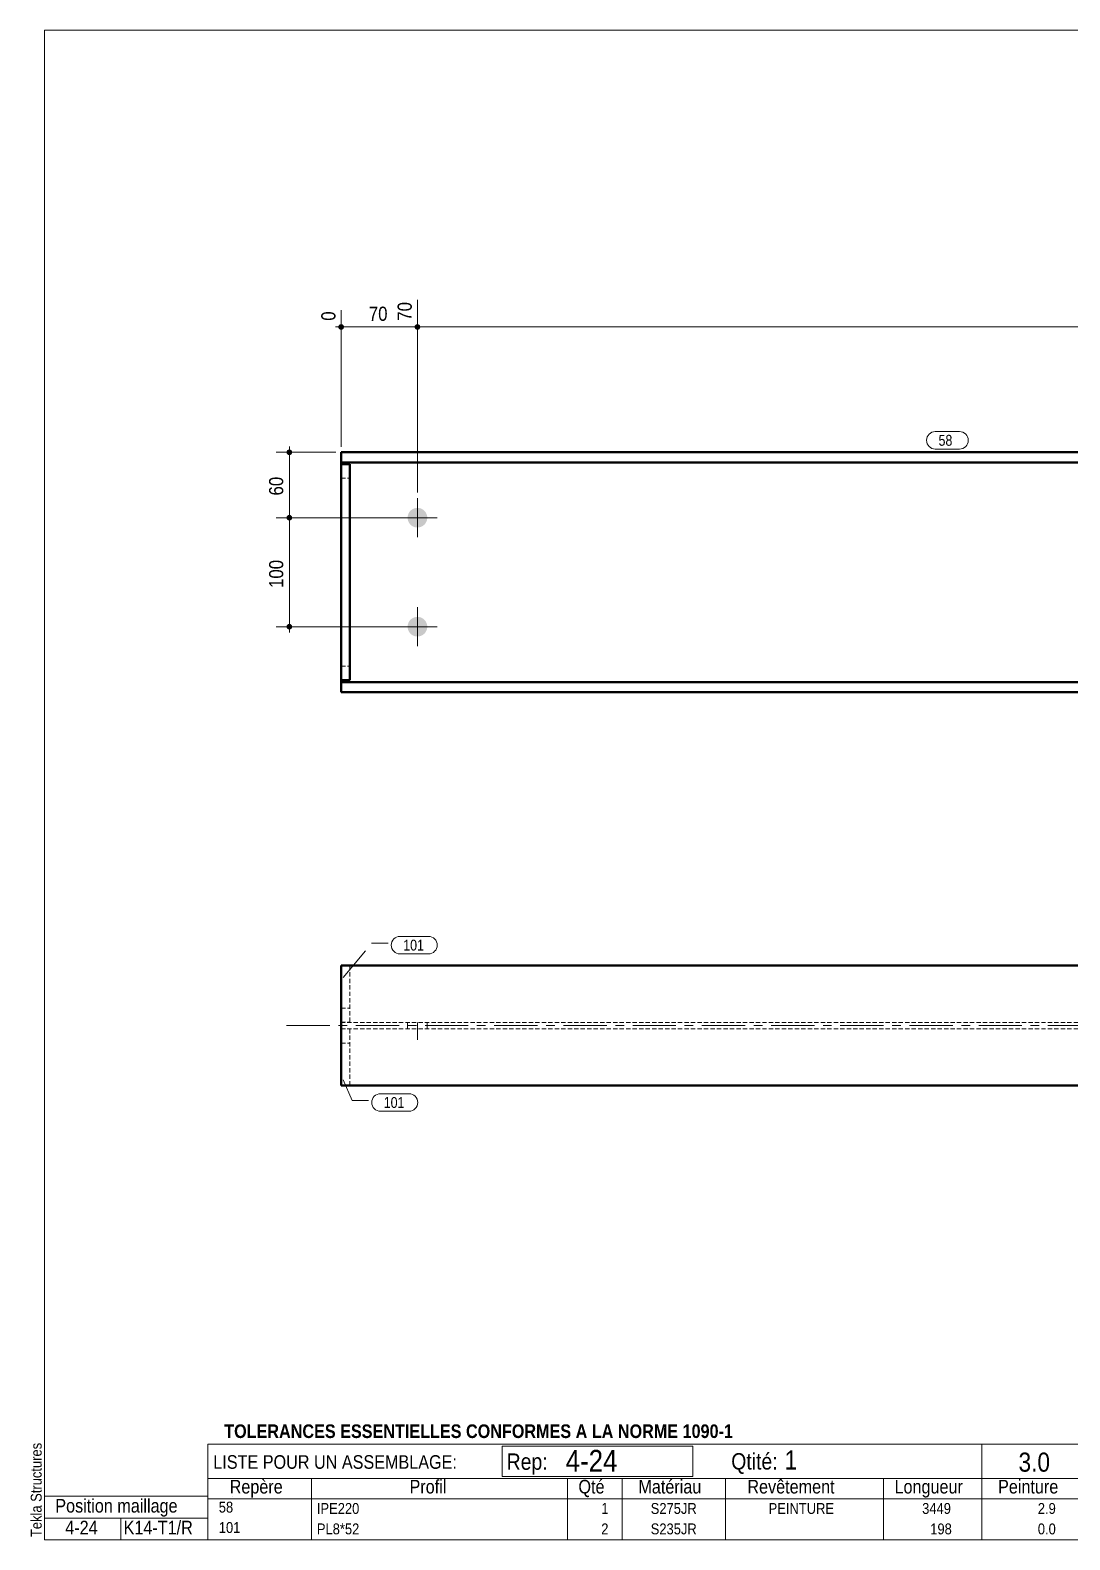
# Model space of a CAD drawing. Header units: millimetres. Extents: x 2 to 410, y 5 to 282.
# Drawn here: x 2.4 to 193.2, y 5 to 282 of the extents above; entities that cross this region are included whole.
import ezdxf

# ---------------------------------------------------------------- set-up
doc = ezdxf.new("R2010")
doc.units = ezdxf.units.MM
for name, pattern in [('AXES', [12.7, 7.9375, -1.5875, 1.5875, -1.5875]), ('CACHE2', [1.190625, 0.79375, -0.396875]), ('INTERROMPUX2', [9.525, 6.35, -3.175])]:
    doc.linetypes.add(name, pattern=pattern)
for name, color, linetype, lineweight in [('Autre type objet', 1, 'Continuous', 0), ('Axe', 1, 'Continuous', 0), ('Boulon', 7, 'Continuous', 0), ('Cache', 7, 'Continuous', 0), ('Cotation', 7, 'Continuous', 0), ('Feuille dessin', 5, 'Continuous', 0), ('Piece', 2, 'Continuous', 0), ('Repère pièce', 3, 'Continuous', 0)]:
    doc.layers.add(name, color=color, linetype=linetype, lineweight=lineweight)
doc.styles.add('ARIAL', font='ARIAL.TTF')
doc.styles.add('ARIAL_BOLD', font='ARIALBD.TTF')
doc.styles.add('ARIAL_NARROW', font='ARIAL.TTF')
doc.styles.add('COMIC_SANS_MS', font='COMIC.TTF')

# ---------------------------------------------------------------- blocks, each defined once
blk = doc.blocks.new('*A2')
at = {"layer": 'Boulon'}
for points in [[(75.25, 192.5), (75.25, 192.46), (75.25, 192.41), (75.25, 192.37), (75.24, 192.33), (75.24, 192.28), (75.23, 192.24), (75.22, 192.19), (75.21, 192.15), (75.2, 192.11), (75.19, 192.07), (75.18, 192.02), (75.16, 191.98), (75.15, 191.94), (75.13, 191.9), (75.12, 191.86), (75.1, 191.82), (75.08, 191.78), (75.06, 191.74), (75.04, 191.7), (75.02, 191.66), (75, 191.62), (74.98, 191.58), (74.95, 191.55), (74.93, 191.51), (74.9, 191.47), (74.87, 191.44), (74.85, 191.4), (74.82, 191.37), (74.79, 191.34), (74.76, 191.3), (74.73, 191.27), (74.7, 191.24), (74.66, 191.21), (74.63, 191.18), (74.6, 191.15), (74.56, 191.13), (74.53, 191.1), (74.49, 191.07), (74.45, 191.05), (74.42, 191.02), (74.38, 191), (74.34, 190.98), (74.3, 190.96), (74.26, 190.94), (74.22, 190.92), (74.18, 190.9), (74.14, 190.88), (74.1, 190.87), (74.06, 190.85), (74.02, 190.84), (73.98, 190.82), (73.93, 190.81), (73.89, 190.8), (73.85, 190.79), (73.81, 190.78), (73.76, 190.77), (73.72, 190.77), (73.67, 190.76), (73.63, 190.75), (73.59, 190.75), (73.54, 190.75), (73.5, 190.75), (73.45, 190.75), (73.41, 190.75), (73.37, 190.75), (73.32, 190.75), (73.28, 190.75), (73.23, 190.76), (73.19, 190.77), (73.15, 190.77), (73.1, 190.78), (73.06, 190.79), (73.02, 190.8), (72.97, 190.81), (72.93, 190.82), (72.89, 190.84), (72.85, 190.85), (72.81, 190.87), (72.77, 190.88), (72.73, 190.9), (72.69, 190.92), (72.65, 190.94), (72.61, 190.96), (72.57, 190.98), (72.53, 191), (72.49, 191.02), (72.45, 191.05), (72.42, 191.07), (72.38, 191.1), (72.35, 191.13), (72.31, 191.15), (72.28, 191.18), (72.25, 191.21), (72.21, 191.24), (72.18, 191.27), (72.15, 191.3), (72.12, 191.34), (72.09, 191.37), (72.06, 191.4), (72.04, 191.44), (72.01, 191.47), (71.98, 191.51), (71.96, 191.55), (71.93, 191.58), (71.91, 191.62), (71.89, 191.66), (71.87, 191.7), (71.85, 191.74), (71.83, 191.78), (71.81, 191.82), (71.79, 191.86), (71.78, 191.9), (71.76, 191.94), (71.75, 191.98), (71.73, 192.02), (71.72, 192.07), (71.71, 192.11), (71.7, 192.15), (71.69, 192.19), (71.68, 192.24), (71.67, 192.28), (71.67, 192.33), (71.66, 192.37), (71.66, 192.41), (71.66, 192.46), (71.66, 192.5), (71.65, 192.55), (71.66, 192.59), (71.66, 192.63), (71.66, 192.68), (71.66, 192.72), (71.67, 192.77), (71.67, 192.81), (71.68, 192.85), (71.69, 192.9), (71.7, 192.94), (71.71, 192.98), (71.72, 193.03), (71.73, 193.07), (71.75, 193.11), (71.76, 193.15), (71.78, 193.19), (71.79, 193.23), (71.81, 193.28), (71.83, 193.32), (71.85, 193.35), (71.87, 193.39), (71.89, 193.43), (71.91, 193.47), (71.93, 193.51), (71.96, 193.55), (71.98, 193.58), (72.01, 193.62), (72.04, 193.65), (72.06, 193.69), (72.09, 193.72), (72.12, 193.75), (72.15, 193.79), (72.18, 193.82), (72.21, 193.85), (72.25, 193.88), (72.28, 193.91), (72.31, 193.94), (72.35, 193.96), (72.38, 193.99), (72.42, 194.02), (72.45, 194.04), (72.49, 194.07), (72.53, 194.09), (72.57, 194.11), (72.61, 194.13), (72.65, 194.15), (72.69, 194.17), (72.73, 194.19), (72.77, 194.21), (72.81, 194.23), (72.85, 194.24), (72.89, 194.25), (72.93, 194.27), (72.97, 194.28), (73.02, 194.29), (73.06, 194.3), (73.1, 194.31), (73.15, 194.32), (73.19, 194.33), (73.23, 194.33), (73.28, 194.34), (73.32, 194.34), (73.37, 194.34), (73.41, 194.35), (73.45, 194.35), (73.5, 194.35), (73.54, 194.34), (73.59, 194.34), (73.63, 194.34), (73.67, 194.33), (73.72, 194.33), (73.76, 194.32), (73.81, 194.31), (73.85, 194.3), (73.89, 194.29), (73.93, 194.28), (73.98, 194.27), (74.02, 194.25), (74.06, 194.24), (74.1, 194.23), (74.14, 194.21), (74.18, 194.19), (74.22, 194.17), (74.26, 194.15), (74.3, 194.13), (74.34, 194.11), (74.38, 194.09), (74.42, 194.07), (74.45, 194.04), (74.49, 194.02), (74.53, 193.99), (74.56, 193.96), (74.6, 193.94), (74.63, 193.91), (74.66, 193.88), (74.7, 193.85), (74.73, 193.82), (74.76, 193.79), (74.79, 193.75), (74.82, 193.72), (74.85, 193.69), (74.87, 193.65), (74.9, 193.62), (74.93, 193.58), (74.95, 193.55), (74.98, 193.51), (75, 193.47), (75.02, 193.43), (75.04, 193.39), (75.06, 193.35), (75.08, 193.32), (75.1, 193.28), (75.12, 193.23), (75.13, 193.19), (75.15, 193.15), (75.16, 193.11), (75.18, 193.07), (75.19, 193.03), (75.2, 192.98), (75.21, 192.94), (75.22, 192.9), (75.23, 192.85), (75.24, 192.81), (75.24, 192.77), (75.25, 192.72), (75.25, 192.68), (75.25, 192.63), (75.25, 192.59), (75.25, 192.55)], [(75.25, 172.5), (75.25, 172.46), (75.25, 172.41), (75.25, 172.37), (75.24, 172.33), (75.24, 172.28), (75.23, 172.24), (75.22, 172.19), (75.21, 172.15), (75.2, 172.11), (75.19, 172.07), (75.18, 172.02), (75.16, 171.98), (75.15, 171.94), (75.13, 171.9), (75.12, 171.86), (75.1, 171.82), (75.08, 171.78), (75.06, 171.74), (75.04, 171.7), (75.02, 171.66), (75, 171.62), (74.98, 171.58), (74.95, 171.55), (74.93, 171.51), (74.9, 171.47), (74.87, 171.44), (74.85, 171.4), (74.82, 171.37), (74.79, 171.34), (74.76, 171.3), (74.73, 171.27), (74.7, 171.24), (74.66, 171.21), (74.63, 171.18), (74.6, 171.15), (74.56, 171.13), (74.53, 171.1), (74.49, 171.07), (74.45, 171.05), (74.42, 171.02), (74.38, 171), (74.34, 170.98), (74.3, 170.96), (74.26, 170.94), (74.22, 170.92), (74.18, 170.9), (74.14, 170.88), (74.1, 170.87), (74.06, 170.85), (74.02, 170.84), (73.98, 170.82), (73.93, 170.81), (73.89, 170.8), (73.85, 170.79), (73.81, 170.78), (73.76, 170.77), (73.72, 170.77), (73.67, 170.76), (73.63, 170.75), (73.59, 170.75), (73.54, 170.75), (73.5, 170.75), (73.45, 170.75), (73.41, 170.75), (73.37, 170.75), (73.32, 170.75), (73.28, 170.75), (73.23, 170.76), (73.19, 170.77), (73.15, 170.77), (73.1, 170.78), (73.06, 170.79), (73.02, 170.8), (72.97, 170.81), (72.93, 170.82), (72.89, 170.84), (72.85, 170.85), (72.81, 170.87), (72.77, 170.88), (72.73, 170.9), (72.69, 170.92), (72.65, 170.94), (72.61, 170.96), (72.57, 170.98), (72.53, 171), (72.49, 171.02), (72.45, 171.05), (72.42, 171.07), (72.38, 171.1), (72.35, 171.13), (72.31, 171.15), (72.28, 171.18), (72.25, 171.21), (72.21, 171.24), (72.18, 171.27), (72.15, 171.3), (72.12, 171.34), (72.09, 171.37), (72.06, 171.4), (72.04, 171.44), (72.01, 171.47), (71.98, 171.51), (71.96, 171.55), (71.93, 171.58), (71.91, 171.62), (71.89, 171.66), (71.87, 171.7), (71.85, 171.74), (71.83, 171.78), (71.81, 171.82), (71.79, 171.86), (71.78, 171.9), (71.76, 171.94), (71.75, 171.98), (71.73, 172.02), (71.72, 172.07), (71.71, 172.11), (71.7, 172.15), (71.69, 172.19), (71.68, 172.24), (71.67, 172.28), (71.67, 172.33), (71.66, 172.37), (71.66, 172.41), (71.66, 172.46), (71.66, 172.5), (71.65, 172.55), (71.66, 172.59), (71.66, 172.63), (71.66, 172.68), (71.66, 172.72), (71.67, 172.77), (71.67, 172.81), (71.68, 172.85), (71.69, 172.9), (71.7, 172.94), (71.71, 172.98), (71.72, 173.03), (71.73, 173.07), (71.75, 173.11), (71.76, 173.15), (71.78, 173.19), (71.79, 173.23), (71.81, 173.28), (71.83, 173.32), (71.85, 173.35), (71.87, 173.39), (71.89, 173.43), (71.91, 173.47), (71.93, 173.51), (71.96, 173.55), (71.98, 173.58), (72.01, 173.62), (72.04, 173.65), (72.06, 173.69), (72.09, 173.72), (72.12, 173.75), (72.15, 173.79), (72.18, 173.82), (72.21, 173.85), (72.25, 173.88), (72.28, 173.91), (72.31, 173.94), (72.35, 173.96), (72.38, 173.99), (72.42, 174.02), (72.45, 174.04), (72.49, 174.07), (72.53, 174.09), (72.57, 174.11), (72.61, 174.13), (72.65, 174.15), (72.69, 174.17), (72.73, 174.19), (72.77, 174.21), (72.81, 174.23), (72.85, 174.24), (72.89, 174.25), (72.93, 174.27), (72.97, 174.28), (73.02, 174.29), (73.06, 174.3), (73.1, 174.31), (73.15, 174.32), (73.19, 174.33), (73.23, 174.33), (73.28, 174.34), (73.32, 174.34), (73.37, 174.34), (73.41, 174.35), (73.45, 174.35), (73.5, 174.35), (73.54, 174.34), (73.59, 174.34), (73.63, 174.34), (73.67, 174.33), (73.72, 174.33), (73.76, 174.32), (73.81, 174.31), (73.85, 174.3), (73.89, 174.29), (73.93, 174.28), (73.98, 174.27), (74.02, 174.25), (74.06, 174.24), (74.1, 174.23), (74.14, 174.21), (74.18, 174.19), (74.22, 174.17), (74.26, 174.15), (74.3, 174.13), (74.34, 174.11), (74.38, 174.09), (74.42, 174.07), (74.45, 174.04), (74.49, 174.02), (74.53, 173.99), (74.56, 173.96), (74.6, 173.94), (74.63, 173.91), (74.66, 173.88), (74.7, 173.85), (74.73, 173.82), (74.76, 173.79), (74.79, 173.75), (74.82, 173.72), (74.85, 173.69), (74.87, 173.65), (74.9, 173.62), (74.93, 173.58), (74.95, 173.55), (74.98, 173.51), (75, 173.47), (75.02, 173.43), (75.04, 173.39), (75.06, 173.35), (75.08, 173.32), (75.1, 173.28), (75.12, 173.23), (75.13, 173.19), (75.15, 173.15), (75.16, 173.11), (75.18, 173.07), (75.19, 173.03), (75.2, 172.98), (75.21, 172.94), (75.22, 172.9), (75.23, 172.85), (75.24, 172.81), (75.24, 172.77), (75.25, 172.72), (75.25, 172.68), (75.25, 172.63), (75.25, 172.59), (75.25, 172.55)]]:
    blk.add_hatch(color=256, dxfattribs=at).paths.add_polyline_path(points, flags=17)
at = {"layer": 'Boulon', "linetype": 'Continuous', "lineweight": 0}
for p, q in [((73.45, 196.15), (73.45, 188.95)), ((69.85, 192.55), (77.05, 192.55)), ((73.45, 176.15), (73.45, 168.95)), ((69.85, 172.55), (77.05, 172.55))]:
    blk.add_line(p, q, dxfattribs=at)
blk = doc.blocks.new('*A3')
at = {"layer": 'Cache', "color": 7, "linetype": 'CACHE2', "lineweight": 20}
blk.add_line((59.454274, 202.385645), (59.454274, 162.705646), dxfattribs=at)
at = {"layer": 'Piece', "color": 2, "linetype": 'Continuous', "lineweight": 40}
for p, q in [((210.166524, 204.545645), (59.454274, 204.545645)), ((59.454274, 204.545645), (59.454274, 202.385645)), ((210.166524, 202.705645), (59.454274, 202.705645)), ((345.266524, 204.545645), (210.266524, 204.545645)), ((345.266524, 202.705645), (210.266524, 202.705645)), ((345.266524, 204.545645), (345.266524, 199.545645)), ((345.266524, 199.545645), (361.266524, 199.545645)), ((361.266524, 160.545645), (361.266524, 199.545645)), ((59.454274, 160.545645), (59.454274, 162.705646)), ((210.166524, 162.385645), (59.454274, 162.385645)), ((361.266524, 162.385645), (210.266524, 162.385645)), ((59.454274, 160.545645), (210.166524, 160.545645)), ((210.266524, 160.545645), (361.266524, 160.545645))]:
    blk.add_line(p, q, dxfattribs=at)
blk = doc.blocks.new('*A4')
at = {"layer": 'Cache', "color": 7, "linetype": 'CACHE2', "lineweight": 20}
for p, q in [((59.447144, 199.785645), (61.047144, 199.785645)), ((59.447144, 165.305646), (61.047144, 165.305646))]:
    blk.add_line(p, q, dxfattribs=at)
at = {"layer": 'Piece', "color": 2, "linetype": 'Continuous', "lineweight": 40}
for p, q in [((61.047144, 202.385645), (59.447144, 202.385645)), ((59.447144, 202.385645), (59.447144, 162.705646)), ((61.047144, 162.705646), (61.047144, 202.385645)), ((61.047144, 162.705646), (59.447144, 162.705646))]:
    blk.add_line(p, q, dxfattribs=at)
blk = doc.blocks.new('*A5')
at = {"layer": 'Cache', "color": 7, "linetype": 'CACHE2', "lineweight": 20}
for p, q in [((61.047144, 202.385645), (59.447144, 202.385645)), ((59.447144, 202.385645), (59.447144, 162.705646)), ((61.047144, 162.705646), (61.047144, 202.385645)), ((59.447144, 199.785645), (61.047144, 199.785645)), ((59.447144, 165.305646), (61.047144, 165.305646)), ((59.447144, 162.705646), (61.047144, 162.705646))]:
    blk.add_line(p, q, dxfattribs=at)
blk = doc.blocks.new('*A7')
at = {"layer": 'Boulon', "linetype": 'INTERROMPUX2', "lineweight": 0}
for p, q in [((71.654622, 98.770716), (71.654622, 99.950716)), ((71.654622, 98.770716), (71.654622, 99.950716)), ((73.454622, 96.770716), (73.454622, 99.950716)), ((73.454622, 96.770716), (73.454622, 99.950716)), ((75.254622, 98.770716), (75.254622, 99.950716)), ((75.254622, 98.770716), (75.254622, 99.950716))]:
    blk.add_line(p, q, dxfattribs=at)
blk = doc.blocks.new('*A8')
at = {"layer": 'Axe', "color": 1, "linetype": 'AXES', "lineweight": 15}
for p, q in [((49.454274, 99.360716), (210.166524, 99.360716)), ((210.266524, 99.360716), (371.266524, 99.360716))]:
    blk.add_line(p, q, dxfattribs=at)
at = {"layer": 'Cache', "color": 7, "linetype": 'CACHE2', "lineweight": 20}
for p, q in [((210.166524, 99.950716), (59.454274, 99.950716)), ((345.266524, 99.950716), (210.266524, 99.950716)), ((210.166524, 98.770716), (59.454274, 98.770716)), ((345.266524, 98.770716), (210.266524, 98.770716))]:
    blk.add_line(p, q, dxfattribs=at)
at = {"layer": 'Piece', "color": 2, "linetype": 'Continuous', "lineweight": 40}
for p, q in [((59.454274, 88.360716), (59.454274, 110.360716)), ((59.454274, 110.360716), (210.166524, 110.360716)), ((210.266524, 110.360716), (361.266524, 110.360716)), ((345.266524, 88.360716), (345.266524, 110.360716)), ((361.266524, 88.360716), (361.266524, 110.360716)), ((361.266524, 99.950716), (345.266524, 99.950716)), ((361.266524, 98.770716), (345.266524, 98.770716)), ((59.454274, 88.360716), (210.166524, 88.360716)), ((210.266524, 88.360716), (345.266524, 88.360716)), ((361.266524, 88.360716), (345.266524, 88.360716))]:
    blk.add_line(p, q, dxfattribs=at)
blk = doc.blocks.new('*A9')
at = {"layer": 'Cache', "color": 7, "linetype": 'CACHE2', "lineweight": 20}
for p, q in [((59.454274, 98.750715), (61.047144, 98.750715)), ((61.047144, 88.380716), (61.047144, 98.750715)), ((59.447144, 96.150715), (61.047144, 96.150715)), ((59.447144, 88.380716), (61.047144, 88.380716))]:
    blk.add_line(p, q, dxfattribs=at)
at = {"layer": 'Piece', "color": 2, "linetype": 'Continuous', "lineweight": 40}
for p, q in [((59.447144, 88.380716), (59.447144, 98.750715)), ((59.447144, 98.750715), (59.454274, 98.750715)), ((59.454274, 96.150715), (59.447144, 96.150715)), ((59.454274, 88.380716), (59.447144, 88.380716))]:
    blk.add_line(p, q, dxfattribs=at)
blk = doc.blocks.new('*A10')
at = {"layer": 'Cache', "color": 7, "linetype": 'CACHE2', "lineweight": 20}
for p, q in [((59.447144, 110.340715), (61.047144, 110.340715)), ((61.047144, 110.340715), (61.047144, 99.970716)), ((59.447144, 102.570716), (61.047144, 102.570716)), ((59.447144, 99.970716), (61.047144, 99.970716))]:
    blk.add_line(p, q, dxfattribs=at)
at = {"layer": 'Piece', "color": 2, "linetype": 'Continuous', "lineweight": 40}
for p, q in [((59.454274, 110.340715), (59.447144, 110.340715)), ((59.447144, 110.340715), (59.447144, 99.970716)), ((59.454274, 102.570716), (59.447144, 102.570716)), ((59.454274, 99.970716), (59.447144, 99.970716))]:
    blk.add_line(p, q, dxfattribs=at)
blk = doc.blocks.new('*A11')
at = {"layer": 'Feuille dessin', "linetype": 'Continuous', "lineweight": 0}
for p, q in [((405, 282), (5, 282)), ((5, 282), (5, 5)), ((405, 5), (405, 282)), ((5, 5), (405, 5))]:
    blk.add_line(p, q, dxfattribs=at)
at = {"layer": 'Feuille dessin', "style": 'ARIAL', "width": 0.85}
blk.add_text('Tekla Structures', height=2, rotation=90, dxfattribs=at).set_placement((4.5, 5.5))
blk = doc.blocks.new('*A14')
at = {"layer": 'Autre type objet', "linetype": 'Continuous', "lineweight": 0}
for p, q in [((35, 22.526986), (220, 22.526986)), ((35.000031, 22.526887), (35, 12.5)), ((89, 22.192397), (124, 22.192397)), ((89, 16.624117), (89, 22.192397)), ((124, 22.192397), (124, 16.624117)), ((177.006307, 22.526553), (177, 12.5)), ((197.000069, 22.525594), (197, 12.5)), ((219.999994, 22.526914), (220, 12.5)), ((124, 16.624117), (89, 16.624117)), ((35, 16.25), (220, 16.25)), ((54, 16.25), (54, 12.5)), ((101, 16.25), (101, 12.5)), ((111, 16.25), (111, 12.5)), ((130, 16.25), (130, 12.5)), ((159, 16.25), (159, 12.5)), ((35, 12.5), (220, 12.5)), ((35, 12.5), (35, 8.75)), ((54, 12.5), (54, 8.75)), ((101, 12.5), (101, 8.75)), ((111, 12.5), (111, 8.75)), ((130, 12.5), (130, 8.75)), ((159, 12.5), (159, 8.75)), ((177, 12.5), (177, 8.75)), ((197, 12.5), (197, 8.75)), ((220, 12.5), (220, 8.75)), ((35, 8.75), (35, 5)), ((54, 8.75), (54, 5)), ((101, 8.75), (101, 5)), ((111, 8.75), (111, 5)), ((130, 8.75), (130, 5)), ((159, 8.75), (159, 5)), ((177, 8.75), (177, 5)), ((197, 8.75), (197, 5)), ((220, 8.75), (220, 5))]:
    blk.add_line(p, q, dxfattribs=at)
at = {"layer": 'Autre type objet', "width": 0.85}
for s, height, style, p in [('TOLERANCES ESSENTIELLES CONFORMES A LA NORME 1090-1', 2.5, 'ARIAL_BOLD', (38, 23.677143)), ('LISTE POUR UN ASSEMBLAGE:', 2.5, 'ARIAL', (36, 18.028635)), ('Rep:', 3, 'ARIAL_NARROW', (89.824804, 17.841901)), ('4-24', 4, 'ARIAL', (100.65625, 17.5)), ('Qtité:', 3, 'ARIAL', (131.03794, 17.899058)), ('1', 3.5, 'ARIAL', (140.83694, 17.899058)), ('3.0', 3.5, 'ARIAL', (183.758911, 17.5)), ('91.7', 3.5, 'ARIAL', (204.628174, 17.5)), ('Repère', 2.5, 'ARIAL', (39, 13.5)), ('Profil', 2.5, 'ARIAL', (72, 13.5)), ('Qté', 2.5, 'ARIAL', (103, 13.5)), ('Matériau', 2.5, 'ARIAL', (114, 13.5)), ('Revêtement', 2.5, 'ARIAL', (134, 13.5)), ('Longueur', 2.5, 'ARIAL', (161, 13.5)), ('Peinture', 2.5, 'ARIAL', (180, 13.5)), ('Poids', 2.5, 'ARIAL', (204, 13.5)), ('58', 2, 'ARIAL', (37, 10)), ('IPE220', 2, 'ARIAL', (55, 9.75)), ('1', 2, 'ARIAL', (107.186523, 9.75)), ('S275JR', 2, 'ARIAL', (116.259277, 9.75)), ('PEINTURE', 2, 'ARIAL', (137.896973, 9.75)), ('3449', 2, 'ARIAL', (166.070312, 9.75)), ('2.9', 2, 'ARIAL', (187.295898, 9.75)), ('90.4', 2, 'ARIAL', (208.146484, 10)), ('101', 2, 'ARIAL', (37, 6.25)), ('PL8*52', 2, 'ARIAL', (55, 6)), ('2', 2, 'ARIAL', (107.186523, 6)), ('S235JR', 2, 'ARIAL', (116.259277, 6)), ('198', 2, 'ARIAL', (167.553711, 6)), ('0.0', 2, 'ARIAL', (187.295898, 6)), ('0.6', 2, 'ARIAL', (209.629883, 6.25))]:
    blk.add_text(s, height=height, dxfattribs=dict(at, style=style)).set_placement(p)
blk = doc.blocks.new('*A16')
at = {"layer": 'Autre type objet', "linetype": 'Continuous', "lineweight": 0}
for p, q in [((5, 13), (5, 9)), ((5, 13), (35, 13)), ((35, 9), (35, 13)), ((39.5, 13), (39.5, 13)), ((5, 9), (35, 9)), ((5, 9), (5, 5)), ((19, 9), (19, 5)), ((35, 9), (35, 5)), ((5, 5), (35, 5))]:
    blk.add_line(p, q, dxfattribs=at)
at = {"layer": 'Autre type objet', "style": 'ARIAL', "width": 0.85}
for s, p in [('Position maillage', (7, 10)), ('4-24', (8.83374, 6)), ('K14-T1/R', (19.536743, 6))]:
    blk.add_text(s, height=2.5, dxfattribs=at).set_placement(p)
blk = doc.blocks.new('*A17')
at = {"layer": 'Cotation'}
for points in [[(49.93, 192.03), (49.9, 192.03), (49.88, 192.03), (49.85, 192.04), (49.83, 192.04), (49.8, 192.05), (49.78, 192.06), (49.75, 192.07), (49.73, 192.08), (49.71, 192.09), (49.68, 192.1), (49.66, 192.11), (49.64, 192.13), (49.62, 192.14), (49.6, 192.16), (49.58, 192.18), (49.57, 192.2), (49.55, 192.22), (49.53, 192.24), (49.52, 192.26), (49.51, 192.28), (49.49, 192.3), (49.48, 192.32), (49.47, 192.35), (49.46, 192.37), (49.45, 192.39), (49.45, 192.42), (49.44, 192.44), (49.44, 192.47), (49.43, 192.49), (49.43, 192.52), (49.43, 192.55), (49.43, 192.57), (49.43, 192.6), (49.44, 192.62), (49.44, 192.65), (49.45, 192.67), (49.45, 192.7), (49.46, 192.72), (49.47, 192.74), (49.48, 192.77), (49.49, 192.79), (49.51, 192.81), (49.52, 192.83), (49.53, 192.86), (49.55, 192.88), (49.57, 192.89), (49.58, 192.91), (49.6, 192.93), (49.62, 192.95), (49.64, 192.96), (49.66, 192.98), (49.68, 192.99), (49.71, 193), (49.73, 193.02), (49.75, 193.03), (49.78, 193.04), (49.8, 193.04), (49.83, 193.05), (49.85, 193.06), (49.88, 193.06), (49.9, 193.06), (49.93, 193.07), (49.95, 193.07), (49.98, 193.07), (50, 193.06), (50.03, 193.06), (50.05, 193.06), (50.08, 193.05), (50.1, 193.04), (50.13, 193.04), (50.15, 193.03), (50.17, 193.02), (50.2, 193), (50.22, 192.99), (50.24, 192.98), (50.26, 192.96), (50.28, 192.95), (50.3, 192.93), (50.32, 192.91), (50.34, 192.89), (50.35, 192.88), (50.37, 192.86), (50.38, 192.83), (50.4, 192.81), (50.41, 192.79), (50.42, 192.77), (50.43, 192.74), (50.44, 192.72), (50.45, 192.7), (50.46, 192.67), (50.46, 192.65), (50.47, 192.62), (50.47, 192.6), (50.47, 192.57), (50.47, 192.55), (50.47, 192.52), (50.47, 192.49), (50.47, 192.47), (50.46, 192.44), (50.46, 192.42), (50.45, 192.39), (50.44, 192.37), (50.43, 192.35), (50.42, 192.32), (50.41, 192.3), (50.4, 192.28), (50.38, 192.26), (50.37, 192.24), (50.35, 192.22), (50.34, 192.2), (50.32, 192.18), (50.3, 192.16), (50.28, 192.14), (50.26, 192.13), (50.24, 192.11), (50.22, 192.1), (50.2, 192.09), (50.17, 192.08), (50.15, 192.07), (50.13, 192.06), (50.1, 192.05), (50.08, 192.04), (50.05, 192.04), (50.03, 192.03), (50, 192.03), (49.98, 192.03), (49.95, 192.03)], [(49.93, 172.03), (49.9, 172.03), (49.88, 172.03), (49.85, 172.04), (49.83, 172.04), (49.8, 172.05), (49.78, 172.06), (49.75, 172.07), (49.73, 172.08), (49.71, 172.09), (49.68, 172.1), (49.66, 172.11), (49.64, 172.13), (49.62, 172.14), (49.6, 172.16), (49.58, 172.18), (49.57, 172.2), (49.55, 172.22), (49.53, 172.24), (49.52, 172.26), (49.51, 172.28), (49.49, 172.3), (49.48, 172.32), (49.47, 172.35), (49.46, 172.37), (49.45, 172.39), (49.45, 172.42), (49.44, 172.44), (49.44, 172.47), (49.43, 172.49), (49.43, 172.52), (49.43, 172.55), (49.43, 172.57), (49.43, 172.6), (49.44, 172.62), (49.44, 172.65), (49.45, 172.67), (49.45, 172.7), (49.46, 172.72), (49.47, 172.74), (49.48, 172.77), (49.49, 172.79), (49.51, 172.81), (49.52, 172.83), (49.53, 172.86), (49.55, 172.88), (49.57, 172.89), (49.58, 172.91), (49.6, 172.93), (49.62, 172.95), (49.64, 172.96), (49.66, 172.98), (49.68, 172.99), (49.71, 173), (49.73, 173.02), (49.75, 173.03), (49.78, 173.04), (49.8, 173.04), (49.83, 173.05), (49.85, 173.06), (49.88, 173.06), (49.9, 173.06), (49.93, 173.07), (49.95, 173.07), (49.98, 173.07), (50, 173.06), (50.03, 173.06), (50.05, 173.06), (50.08, 173.05), (50.1, 173.04), (50.13, 173.04), (50.15, 173.03), (50.17, 173.02), (50.2, 173), (50.22, 172.99), (50.24, 172.98), (50.26, 172.96), (50.28, 172.95), (50.3, 172.93), (50.32, 172.91), (50.34, 172.89), (50.35, 172.88), (50.37, 172.86), (50.38, 172.83), (50.4, 172.81), (50.41, 172.79), (50.42, 172.77), (50.43, 172.74), (50.44, 172.72), (50.45, 172.7), (50.46, 172.67), (50.46, 172.65), (50.47, 172.62), (50.47, 172.6), (50.47, 172.57), (50.47, 172.55), (50.47, 172.52), (50.47, 172.49), (50.47, 172.47), (50.46, 172.44), (50.46, 172.42), (50.45, 172.39), (50.44, 172.37), (50.43, 172.35), (50.42, 172.32), (50.41, 172.3), (50.4, 172.28), (50.38, 172.26), (50.37, 172.24), (50.35, 172.22), (50.34, 172.2), (50.32, 172.18), (50.3, 172.16), (50.28, 172.14), (50.26, 172.13), (50.24, 172.11), (50.22, 172.1), (50.2, 172.09), (50.17, 172.08), (50.15, 172.07), (50.13, 172.06), (50.1, 172.05), (50.08, 172.04), (50.05, 172.04), (50.03, 172.03), (50, 172.03), (49.98, 172.03), (49.95, 172.03)]]:
    blk.add_hatch(color=256, dxfattribs=at).paths.add_polyline_path(points, flags=17)
at = {"layer": 'Cotation', "linetype": 'Continuous', "lineweight": 0}
for p, q in [((72.45, 192.55), (47.53, 192.55)), ((48.91, 192.55), (50.99, 192.55)), ((49.95, 193.59), (49.95, 191.51)), ((49.95, 192.55), (49.95, 193.59)), ((49.95, 172.55), (49.95, 192.55)), ((72.45, 172.55), (47.53, 172.55)), ((48.91, 172.55), (50.99, 172.55)), ((49.95, 173.59), (49.95, 171.51)), ((49.95, 172.55), (49.95, 171.51))]:
    blk.add_line(p, q, dxfattribs=at)
at = {"layer": 'Cotation'}
for p in [(49.95, 192.55), (49.95, 172.55)]:
    blk.add_point(p, dxfattribs=at)
at = {"layer": 'Cotation', "style": 'ARIAL', "width": 0.85}
blk.add_text('100', height=2.6, rotation=90.0002, dxfattribs=at).set_placement((48.83, 179.65))
blk = doc.blocks.new('*A18')
at = {"layer": 'Cotation'}
for points in [[(49.93, 204.03), (49.9, 204.03), (49.88, 204.03), (49.85, 204.04), (49.83, 204.04), (49.8, 204.05), (49.78, 204.06), (49.75, 204.07), (49.73, 204.08), (49.71, 204.09), (49.68, 204.1), (49.66, 204.11), (49.64, 204.13), (49.62, 204.14), (49.6, 204.16), (49.58, 204.18), (49.57, 204.2), (49.55, 204.22), (49.53, 204.24), (49.52, 204.26), (49.51, 204.28), (49.49, 204.3), (49.48, 204.32), (49.47, 204.35), (49.46, 204.37), (49.45, 204.39), (49.45, 204.42), (49.44, 204.44), (49.44, 204.47), (49.43, 204.49), (49.43, 204.52), (49.43, 204.55), (49.43, 204.57), (49.43, 204.6), (49.44, 204.62), (49.44, 204.65), (49.45, 204.67), (49.45, 204.7), (49.46, 204.72), (49.47, 204.74), (49.48, 204.77), (49.49, 204.79), (49.51, 204.81), (49.52, 204.83), (49.53, 204.86), (49.55, 204.88), (49.57, 204.89), (49.58, 204.91), (49.6, 204.93), (49.62, 204.95), (49.64, 204.96), (49.66, 204.98), (49.68, 204.99), (49.71, 205), (49.73, 205.02), (49.75, 205.03), (49.78, 205.04), (49.8, 205.04), (49.83, 205.05), (49.85, 205.06), (49.88, 205.06), (49.9, 205.06), (49.93, 205.07), (49.95, 205.07), (49.98, 205.07), (50, 205.06), (50.03, 205.06), (50.05, 205.06), (50.08, 205.05), (50.1, 205.04), (50.13, 205.04), (50.15, 205.03), (50.17, 205.02), (50.2, 205), (50.22, 204.99), (50.24, 204.98), (50.26, 204.96), (50.28, 204.95), (50.3, 204.93), (50.32, 204.91), (50.34, 204.89), (50.35, 204.88), (50.37, 204.86), (50.38, 204.83), (50.4, 204.81), (50.41, 204.79), (50.42, 204.77), (50.43, 204.74), (50.44, 204.72), (50.45, 204.7), (50.46, 204.67), (50.46, 204.65), (50.47, 204.62), (50.47, 204.6), (50.47, 204.57), (50.47, 204.55), (50.47, 204.52), (50.47, 204.49), (50.47, 204.47), (50.46, 204.44), (50.46, 204.42), (50.45, 204.39), (50.44, 204.37), (50.43, 204.35), (50.42, 204.32), (50.41, 204.3), (50.4, 204.28), (50.38, 204.26), (50.37, 204.24), (50.35, 204.22), (50.34, 204.2), (50.32, 204.18), (50.3, 204.16), (50.28, 204.14), (50.26, 204.13), (50.24, 204.11), (50.22, 204.1), (50.2, 204.09), (50.17, 204.08), (50.15, 204.07), (50.13, 204.06), (50.1, 204.05), (50.08, 204.04), (50.05, 204.04), (50.03, 204.03), (50, 204.03), (49.98, 204.03), (49.95, 204.03)], [(49.93, 192.03), (49.9, 192.03), (49.88, 192.03), (49.85, 192.04), (49.83, 192.04), (49.8, 192.05), (49.78, 192.06), (49.75, 192.07), (49.73, 192.08), (49.71, 192.09), (49.68, 192.1), (49.66, 192.11), (49.64, 192.13), (49.62, 192.14), (49.6, 192.16), (49.58, 192.18), (49.57, 192.2), (49.55, 192.22), (49.53, 192.24), (49.52, 192.26), (49.51, 192.28), (49.49, 192.3), (49.48, 192.32), (49.47, 192.35), (49.46, 192.37), (49.45, 192.39), (49.45, 192.42), (49.44, 192.44), (49.44, 192.47), (49.43, 192.49), (49.43, 192.52), (49.43, 192.55), (49.43, 192.57), (49.43, 192.6), (49.44, 192.62), (49.44, 192.65), (49.45, 192.67), (49.45, 192.7), (49.46, 192.72), (49.47, 192.74), (49.48, 192.77), (49.49, 192.79), (49.51, 192.81), (49.52, 192.83), (49.53, 192.86), (49.55, 192.88), (49.57, 192.89), (49.58, 192.91), (49.6, 192.93), (49.62, 192.95), (49.64, 192.96), (49.66, 192.98), (49.68, 192.99), (49.71, 193), (49.73, 193.02), (49.75, 193.03), (49.78, 193.04), (49.8, 193.04), (49.83, 193.05), (49.85, 193.06), (49.88, 193.06), (49.9, 193.06), (49.93, 193.07), (49.95, 193.07), (49.98, 193.07), (50, 193.06), (50.03, 193.06), (50.05, 193.06), (50.08, 193.05), (50.1, 193.04), (50.13, 193.04), (50.15, 193.03), (50.17, 193.02), (50.2, 193), (50.22, 192.99), (50.24, 192.98), (50.26, 192.96), (50.28, 192.95), (50.3, 192.93), (50.32, 192.91), (50.34, 192.89), (50.35, 192.88), (50.37, 192.86), (50.38, 192.83), (50.4, 192.81), (50.41, 192.79), (50.42, 192.77), (50.43, 192.74), (50.44, 192.72), (50.45, 192.7), (50.46, 192.67), (50.46, 192.65), (50.47, 192.62), (50.47, 192.6), (50.47, 192.57), (50.47, 192.55), (50.47, 192.52), (50.47, 192.49), (50.47, 192.47), (50.46, 192.44), (50.46, 192.42), (50.45, 192.39), (50.44, 192.37), (50.43, 192.35), (50.42, 192.32), (50.41, 192.3), (50.4, 192.28), (50.38, 192.26), (50.37, 192.24), (50.35, 192.22), (50.34, 192.2), (50.32, 192.18), (50.3, 192.16), (50.28, 192.14), (50.26, 192.13), (50.24, 192.11), (50.22, 192.1), (50.2, 192.09), (50.17, 192.08), (50.15, 192.07), (50.13, 192.06), (50.1, 192.05), (50.08, 192.04), (50.05, 192.04), (50.03, 192.03), (50, 192.03), (49.98, 192.03), (49.95, 192.03)]]:
    blk.add_hatch(color=256, dxfattribs=at).paths.add_polyline_path(points, flags=17)
at = {"layer": 'Cotation', "linetype": 'Continuous', "lineweight": 0}
for p, q in [((49.95, 205.59), (49.95, 203.51)), ((49.95, 204.55), (49.95, 205.59)), ((58.45, 204.55), (47.53, 204.55)), ((48.91, 204.55), (50.99, 204.55)), ((49.95, 192.55), (49.95, 204.55)), ((72.45, 192.55), (47.53, 192.55)), ((48.91, 192.55), (50.99, 192.55)), ((49.95, 193.59), (49.95, 191.51)), ((49.95, 192.55), (49.95, 191.51))]:
    blk.add_line(p, q, dxfattribs=at)
at = {"layer": 'Cotation'}
for p in [(49.95, 204.55), (49.95, 192.55)]:
    blk.add_point(p, dxfattribs=at)
at = {"layer": 'Cotation', "style": 'ARIAL', "width": 0.85}
blk.add_text('60', height=2.6, rotation=90.0002, dxfattribs=at).set_placement((48.83, 196.62))
blk = doc.blocks.new('*A22')
at = {"layer": 'Cotation'}
for points in [[(59.43, 227.03), (59.4, 227.03), (59.38, 227.03), (59.35, 227.04), (59.33, 227.04), (59.3, 227.05), (59.28, 227.06), (59.26, 227.07), (59.23, 227.08), (59.21, 227.09), (59.19, 227.1), (59.17, 227.11), (59.14, 227.13), (59.12, 227.14), (59.11, 227.16), (59.09, 227.18), (59.07, 227.2), (59.05, 227.22), (59.04, 227.24), (59.02, 227.26), (59.01, 227.28), (59, 227.3), (58.98, 227.32), (58.97, 227.35), (58.96, 227.37), (58.96, 227.39), (58.95, 227.42), (58.94, 227.44), (58.94, 227.47), (58.94, 227.49), (58.93, 227.52), (58.93, 227.55), (58.93, 227.57), (58.94, 227.6), (58.94, 227.62), (58.94, 227.65), (58.95, 227.67), (58.96, 227.7), (58.96, 227.72), (58.97, 227.74), (58.98, 227.77), (59, 227.79), (59.01, 227.81), (59.02, 227.83), (59.04, 227.86), (59.05, 227.88), (59.07, 227.89), (59.09, 227.91), (59.11, 227.93), (59.12, 227.95), (59.14, 227.96), (59.17, 227.98), (59.19, 227.99), (59.21, 228), (59.23, 228.02), (59.26, 228.03), (59.28, 228.04), (59.3, 228.04), (59.33, 228.05), (59.35, 228.06), (59.38, 228.06), (59.4, 228.06), (59.43, 228.07), (59.45, 228.07), (59.48, 228.07), (59.51, 228.06), (59.53, 228.06), (59.56, 228.06), (59.58, 228.05), (59.61, 228.04), (59.63, 228.04), (59.65, 228.03), (59.68, 228.02), (59.7, 228), (59.72, 227.99), (59.74, 227.98), (59.76, 227.96), (59.78, 227.95), (59.8, 227.93), (59.82, 227.91), (59.84, 227.89), (59.86, 227.88), (59.87, 227.86), (59.89, 227.83), (59.9, 227.81), (59.91, 227.79), (59.92, 227.77), (59.93, 227.74), (59.94, 227.72), (59.95, 227.7), (59.96, 227.67), (59.96, 227.65), (59.97, 227.62), (59.97, 227.6), (59.97, 227.57), (59.97, 227.55), (59.97, 227.52), (59.97, 227.49), (59.97, 227.47), (59.96, 227.44), (59.96, 227.42), (59.95, 227.39), (59.94, 227.37), (59.93, 227.35), (59.92, 227.32), (59.91, 227.3), (59.9, 227.28), (59.89, 227.26), (59.87, 227.24), (59.86, 227.22), (59.84, 227.2), (59.82, 227.18), (59.8, 227.16), (59.78, 227.14), (59.76, 227.13), (59.74, 227.11), (59.72, 227.1), (59.7, 227.09), (59.68, 227.08), (59.65, 227.07), (59.63, 227.06), (59.61, 227.05), (59.58, 227.04), (59.56, 227.04), (59.53, 227.03), (59.51, 227.03), (59.48, 227.03), (59.45, 227.03)], [(73.43, 227.03), (73.4, 227.03), (73.38, 227.03), (73.35, 227.04), (73.33, 227.04), (73.3, 227.05), (73.28, 227.06), (73.26, 227.07), (73.23, 227.08), (73.21, 227.09), (73.19, 227.1), (73.17, 227.11), (73.14, 227.13), (73.12, 227.14), (73.11, 227.16), (73.09, 227.18), (73.07, 227.2), (73.05, 227.22), (73.04, 227.24), (73.02, 227.26), (73.01, 227.28), (73, 227.3), (72.98, 227.32), (72.97, 227.35), (72.97, 227.37), (72.96, 227.39), (72.95, 227.42), (72.94, 227.44), (72.94, 227.47), (72.94, 227.49), (72.94, 227.52), (72.93, 227.55), (72.94, 227.57), (72.94, 227.6), (72.94, 227.62), (72.94, 227.65), (72.95, 227.67), (72.96, 227.7), (72.97, 227.72), (72.97, 227.74), (72.98, 227.77), (73, 227.79), (73.01, 227.81), (73.02, 227.83), (73.04, 227.86), (73.05, 227.88), (73.07, 227.89), (73.09, 227.91), (73.11, 227.93), (73.12, 227.95), (73.14, 227.96), (73.17, 227.98), (73.19, 227.99), (73.21, 228), (73.23, 228.02), (73.26, 228.03), (73.28, 228.04), (73.3, 228.04), (73.33, 228.05), (73.35, 228.06), (73.38, 228.06), (73.4, 228.06), (73.43, 228.07), (73.45, 228.07), (73.48, 228.07), (73.51, 228.06), (73.53, 228.06), (73.56, 228.06), (73.58, 228.05), (73.61, 228.04), (73.63, 228.04), (73.65, 228.03), (73.68, 228.02), (73.7, 228), (73.72, 227.99), (73.74, 227.98), (73.76, 227.96), (73.78, 227.95), (73.8, 227.93), (73.82, 227.91), (73.84, 227.89), (73.86, 227.88), (73.87, 227.86), (73.89, 227.83), (73.9, 227.81), (73.91, 227.79), (73.92, 227.77), (73.94, 227.74), (73.94, 227.72), (73.95, 227.7), (73.96, 227.67), (73.96, 227.65), (73.97, 227.62), (73.97, 227.6), (73.97, 227.57), (73.97, 227.55), (73.97, 227.52), (73.97, 227.49), (73.97, 227.47), (73.96, 227.44), (73.96, 227.42), (73.95, 227.39), (73.94, 227.37), (73.94, 227.35), (73.92, 227.32), (73.91, 227.3), (73.9, 227.28), (73.89, 227.26), (73.87, 227.24), (73.86, 227.22), (73.84, 227.2), (73.82, 227.18), (73.8, 227.16), (73.78, 227.14), (73.76, 227.13), (73.74, 227.11), (73.72, 227.1), (73.7, 227.09), (73.68, 227.08), (73.65, 227.07), (73.63, 227.06), (73.61, 227.05), (73.58, 227.04), (73.56, 227.04), (73.53, 227.03), (73.51, 227.03), (73.48, 227.03), (73.45, 227.03)]]:
    blk.add_hatch(color=256, dxfattribs=at).paths.add_polyline_path(points, flags=17)
at = {"layer": 'Cotation', "linetype": 'Continuous', "lineweight": 0}
for p, q in [((59.45, 205.55), (59.45, 230.61)), ((73.45, 197.15), (73.45, 232.54)), ((60.49, 227.55), (58.41, 227.55)), ((59.45, 227.55), (58.41, 227.55)), ((59.45, 228.59), (59.45, 226.51)), ((59.45, 227.55), (73.45, 227.55)), ((74.49, 227.55), (72.41, 227.55)), ((73.45, 228.59), (73.45, 226.51)), ((73.45, 227.55), (74.49, 227.55))]:
    blk.add_line(p, q, dxfattribs=at)
at = {"layer": 'Cotation'}
for p in [(59.45, 227.55), (73.45, 227.55)]:
    blk.add_point(p, dxfattribs=at)
at = {"layer": 'Cotation', "style": 'ARIAL', "width": 0.85}
for s, p in [('0', (58.41, 228.69)), ('70', (72.41, 228.69))]:
    blk.add_text(s, height=2.6, rotation=90.0002, dxfattribs=at).set_placement(p)
blk.add_text('70', height=2.6, dxfattribs=at).set_placement((64.53, 228.67))
blk = doc.blocks.new('*A23')
at = {"layer": 'Cotation'}
for points in [[(73.43, 227.03), (73.4, 227.03), (73.38, 227.03), (73.35, 227.04), (73.33, 227.04), (73.3, 227.05), (73.28, 227.06), (73.26, 227.07), (73.23, 227.08), (73.21, 227.09), (73.19, 227.1), (73.17, 227.11), (73.14, 227.13), (73.12, 227.14), (73.11, 227.16), (73.09, 227.18), (73.07, 227.2), (73.05, 227.22), (73.04, 227.24), (73.02, 227.26), (73.01, 227.28), (73, 227.3), (72.98, 227.32), (72.97, 227.35), (72.97, 227.37), (72.96, 227.39), (72.95, 227.42), (72.94, 227.44), (72.94, 227.47), (72.94, 227.49), (72.94, 227.52), (72.93, 227.55), (72.94, 227.57), (72.94, 227.6), (72.94, 227.62), (72.94, 227.65), (72.95, 227.67), (72.96, 227.7), (72.97, 227.72), (72.97, 227.74), (72.98, 227.77), (73, 227.79), (73.01, 227.81), (73.02, 227.83), (73.04, 227.86), (73.05, 227.88), (73.07, 227.89), (73.09, 227.91), (73.11, 227.93), (73.12, 227.95), (73.14, 227.96), (73.17, 227.98), (73.19, 227.99), (73.21, 228), (73.23, 228.02), (73.26, 228.03), (73.28, 228.04), (73.3, 228.04), (73.33, 228.05), (73.35, 228.06), (73.38, 228.06), (73.4, 228.06), (73.43, 228.07), (73.45, 228.07), (73.48, 228.07), (73.51, 228.06), (73.53, 228.06), (73.56, 228.06), (73.58, 228.05), (73.61, 228.04), (73.63, 228.04), (73.65, 228.03), (73.68, 228.02), (73.7, 228), (73.72, 227.99), (73.74, 227.98), (73.76, 227.96), (73.78, 227.95), (73.8, 227.93), (73.82, 227.91), (73.84, 227.89), (73.86, 227.88), (73.87, 227.86), (73.89, 227.83), (73.9, 227.81), (73.91, 227.79), (73.92, 227.77), (73.94, 227.74), (73.94, 227.72), (73.95, 227.7), (73.96, 227.67), (73.96, 227.65), (73.97, 227.62), (73.97, 227.6), (73.97, 227.57), (73.97, 227.55), (73.97, 227.52), (73.97, 227.49), (73.97, 227.47), (73.96, 227.44), (73.96, 227.42), (73.95, 227.39), (73.94, 227.37), (73.94, 227.35), (73.92, 227.32), (73.91, 227.3), (73.9, 227.28), (73.89, 227.26), (73.87, 227.24), (73.86, 227.22), (73.84, 227.2), (73.82, 227.18), (73.8, 227.16), (73.78, 227.14), (73.76, 227.13), (73.74, 227.11), (73.72, 227.1), (73.7, 227.09), (73.68, 227.08), (73.65, 227.07), (73.63, 227.06), (73.61, 227.05), (73.58, 227.04), (73.56, 227.04), (73.53, 227.03), (73.51, 227.03), (73.48, 227.03), (73.45, 227.03)], [(353.64, 227.03), (353.62, 227.03), (353.59, 227.03), (353.57, 227.04), (353.54, 227.04), (353.52, 227.05), (353.49, 227.06), (353.47, 227.07), (353.45, 227.08), (353.42, 227.09), (353.4, 227.1), (353.38, 227.11), (353.36, 227.13), (353.34, 227.14), (353.32, 227.16), (353.3, 227.18), (353.28, 227.2), (353.27, 227.22), (353.25, 227.24), (353.24, 227.26), (353.22, 227.28), (353.21, 227.3), (353.2, 227.32), (353.19, 227.35), (353.18, 227.37), (353.17, 227.39), (353.16, 227.42), (353.16, 227.44), (353.15, 227.47), (353.15, 227.49), (353.15, 227.52), (353.15, 227.55), (353.15, 227.57), (353.15, 227.6), (353.15, 227.62), (353.16, 227.65), (353.16, 227.67), (353.17, 227.7), (353.18, 227.72), (353.19, 227.74), (353.2, 227.77), (353.21, 227.79), (353.22, 227.81), (353.24, 227.83), (353.25, 227.86), (353.27, 227.88), (353.28, 227.89), (353.3, 227.91), (353.32, 227.93), (353.34, 227.95), (353.36, 227.96), (353.38, 227.98), (353.4, 227.99), (353.42, 228), (353.45, 228.02), (353.47, 228.03), (353.49, 228.04), (353.52, 228.04), (353.54, 228.05), (353.57, 228.06), (353.59, 228.06), (353.62, 228.06), (353.64, 228.07), (353.67, 228.07), (353.69, 228.07), (353.72, 228.06), (353.74, 228.06), (353.77, 228.06), (353.79, 228.05), (353.82, 228.04), (353.84, 228.04), (353.87, 228.03), (353.89, 228.02), (353.91, 228), (353.94, 227.99), (353.96, 227.98), (353.98, 227.96), (354, 227.95), (354.02, 227.93), (354.04, 227.91), (354.05, 227.89), (354.07, 227.88), (354.09, 227.86), (354.1, 227.83), (354.11, 227.81), (354.13, 227.79), (354.14, 227.77), (354.15, 227.74), (354.16, 227.72), (354.17, 227.7), (354.17, 227.67), (354.18, 227.65), (354.18, 227.62), (354.19, 227.6), (354.19, 227.57), (354.19, 227.55), (354.19, 227.52), (354.19, 227.49), (354.18, 227.47), (354.18, 227.44), (354.17, 227.42), (354.17, 227.39), (354.16, 227.37), (354.15, 227.35), (354.14, 227.32), (354.13, 227.3), (354.11, 227.28), (354.1, 227.26), (354.09, 227.24), (354.07, 227.22), (354.05, 227.2), (354.04, 227.18), (354.02, 227.16), (354, 227.14), (353.98, 227.13), (353.96, 227.11), (353.94, 227.1), (353.91, 227.09), (353.89, 227.08), (353.87, 227.07), (353.84, 227.06), (353.82, 227.05), (353.79, 227.04), (353.77, 227.04), (353.74, 227.03), (353.72, 227.03), (353.69, 227.03), (353.67, 227.03)]]:
    blk.add_hatch(color=256, dxfattribs=at).paths.add_polyline_path(points, flags=17)
at = {"layer": 'Cotation', "linetype": 'Continuous', "lineweight": 0}
for p, q in [((353.67, 197.15), (353.67, 236.4)), ((73.45, 197.15), (73.45, 232.54)), ((74.49, 227.55), (72.41, 227.55)), ((73.45, 227.55), (72.41, 227.55)), ((73.45, 228.59), (73.45, 226.51)), ((73.45, 227.55), (353.67, 227.55)), ((354.71, 227.55), (352.63, 227.55)), ((353.67, 228.59), (353.67, 226.51)), ((353.67, 227.55), (354.71, 227.55))]:
    blk.add_line(p, q, dxfattribs=at)
at = {"layer": 'Cotation'}
for p in [(73.45, 227.55), (353.67, 227.55)]:
    blk.add_point(p, dxfattribs=at)
at = {"layer": 'Cotation', "style": 'ARIAL', "width": 0.85}
blk.add_text('3412', height=2.6, rotation=90.0002, dxfattribs=at).set_placement((352.63, 228.69))
blk.add_text('3342', height=2.6, dxfattribs=at).set_placement((209.7, 228.67))
blk = doc.blocks.new('*A25')
at = {"layer": 'Repère pièce', "linetype": 'Continuous', "lineweight": 0}
for p, q in [((168.482081, 208.345645), (172.93794, 208.345645)), ((172.93794, 205.145645), (168.482081, 205.145645))]:
    blk.add_line(p, q, dxfattribs=at)
for centre, start, end in [((168.482081, 206.745645), 90, 270), ((172.93794, 206.745645), 270, 90)]:
    blk.add_arc(centre, 1.6, start, end, dxfattribs=at)
at = {"layer": 'Repère pièce', "style": 'COMIC_SANS_MS', "width": 0.85}
blk.add_text('58', height=2, dxfattribs=at).set_placement((169.082081, 205.745645))
blk = doc.blocks.new('*A27')
at = {"layer": 'Repère pièce', "linetype": 'INTERROMPUX2', "lineweight": 0}
for p, q in [((59.825944, 108.207915), (65.054168, 114.464552)), ((65.054168, 114.464552), (68.054168, 114.464552))]:
    blk.add_line(p, q, dxfattribs=at)
at = {"layer": 'Repère pièce', "linetype": 'Continuous', "lineweight": 0}
for p, q in [((70.254168, 115.714552), (75.482488, 115.714552)), ((75.482488, 112.514552), (70.254168, 112.514552))]:
    blk.add_line(p, q, dxfattribs=at)
for centre, start, end in [((70.254168, 114.114552), 90, 270), ((75.482488, 114.114552), 270, 90)]:
    blk.add_arc(centre, 1.6, start, end, dxfattribs=at)
at = {"layer": 'Repère pièce', "style": 'COMIC_SANS_MS', "width": 0.85}
blk.add_text('101', height=2, dxfattribs=at).set_placement((70.854168, 113.114552))
blk = doc.blocks.new('*A28')
at = {"layer": 'Repère pièce', "linetype": 'INTERROMPUX2', "lineweight": 0}
for p, q in [((59.804589, 89.422709), (61.473636, 85.592115)), ((61.473636, 85.592115), (64.473636, 85.592115))]:
    blk.add_line(p, q, dxfattribs=at)
at = {"layer": 'Repère pièce', "linetype": 'Continuous', "lineweight": 0}
for p, q in [((66.673636, 86.842115), (71.901956, 86.842115)), ((71.901956, 83.642115), (66.673636, 83.642115))]:
    blk.add_line(p, q, dxfattribs=at)
for centre, start, end in [((66.673636, 85.242115), 90, 270), ((71.901956, 85.242115), 270, 90)]:
    blk.add_arc(centre, 1.6, start, end, dxfattribs=at)
at = {"layer": 'Repère pièce', "style": 'COMIC_SANS_MS', "width": 0.85}
blk.add_text('101', height=2, dxfattribs=at).set_placement((67.273636, 84.242115))

msp = doc.modelspace()

# ---------------------------------------------------------------- block references
at = {"lineweight": 0}
for name in ['*A11', '*A23', '*A22', '*A25', '*A18', '*A3', '*A4', '*A5', '*A2', '*A17', '*A27', '*A8', '*A10', '*A7', '*A9', '*A28', '*A14', '*A16']:
    msp.add_blockref(name, (0, 0), dxfattribs=at)

doc.saveas('drawing.dxf')
